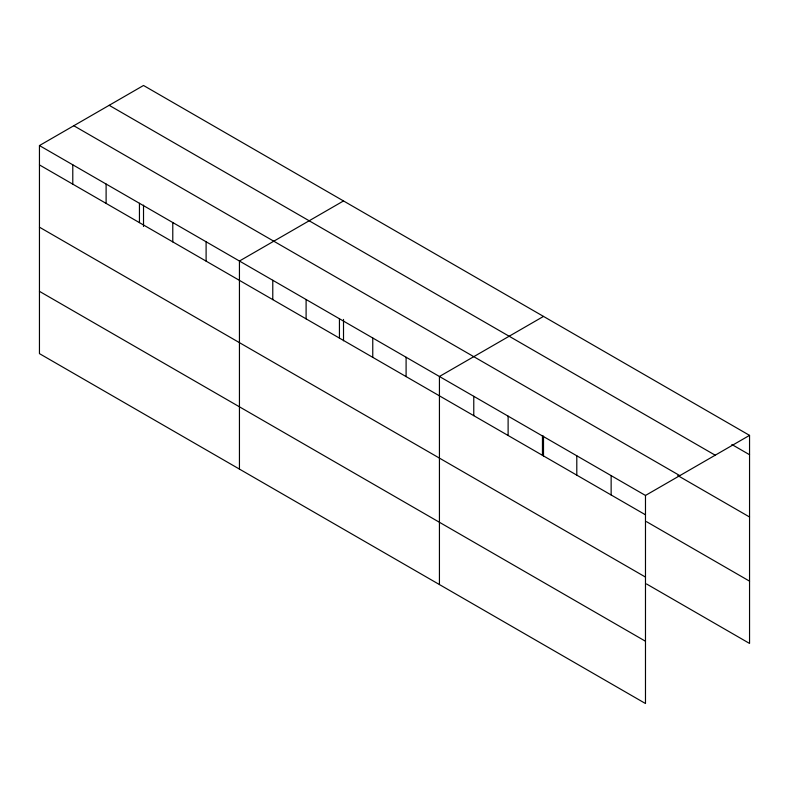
<?xml version="1.0" encoding="UTF-8"?>
<svg xmlns="http://www.w3.org/2000/svg" width="789" height="789" viewBox="0 0 789 789"><rect width="100%" height="100%" fill="white"/><g stroke="black" fill="none" stroke-linecap="round" stroke-linejoin="round"><path stroke-width="1.18" d="M39.45 145.561L645.481 495.453L645.481 703.522L39.45 353.63L39.45 145.561L143.519 85.478L749.55 435.37L749.55 643.439L646.526 583.959M343.511 200.948L239.442 261.031L239.442 469.09M543.503 316.409L439.434 376.491L439.434 584.56M645.481 495.453L749.55 435.37M731.857 444.503L749.55 454.72M109.178 105.312L715.209 455.204M73.791 125.737L679.822 475.629M677.741 475.54L749.55 516.992M39.45 164.911L645.481 514.803M646.526 521.677L749.55 581.158M39.45 227.183L645.481 577.075M39.45 291.348L645.481 641.24M611.14 475.629L611.14 494.969M576.798 455.805L576.798 475.146M543.503 436.051L543.503 456.259M542.457 435.972L542.457 455.322M508.116 416.148L508.116 435.489M473.775 396.315L473.775 415.665M406.098 357.249L406.098 376.59M372.763 338.008L372.763 357.348M343.511 319.407L343.511 340.789M339.438 318.756L339.438 338.106M306.102 299.514L306.102 318.864M272.777 280.273L272.777 299.613M206.107 241.789L206.107 261.129M172.781 222.537L172.781 241.888M143.519 205.13L143.519 226.512M139.446 203.296L139.446 222.646M106.111 184.054L106.111 203.394M72.785 164.812L72.785 184.153"/></g></svg>
